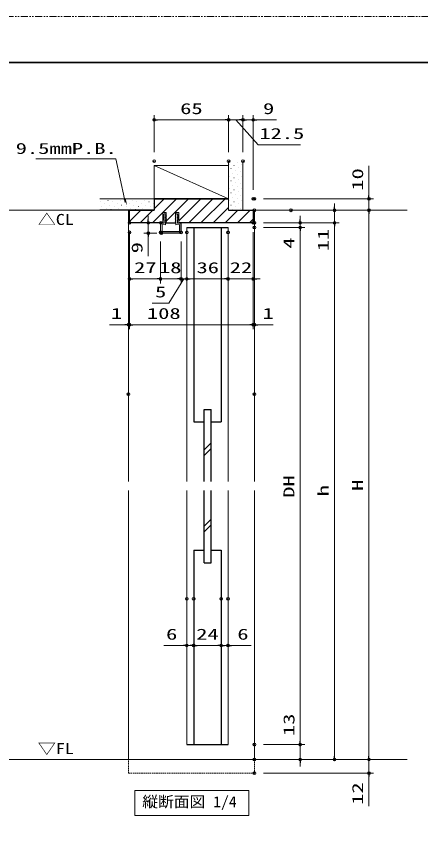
# Model space of a CAD drawing. Units: millimetres, scale not verified. Extents: x -1354 to 1306, y -607 to 607.
# Drawn here: x -798 to -445, y -132 to 594 of the extents above; entities that cross this region are included whole.
import ezdxf
from ezdxf.enums import TextEntityAlignment as Align

# ---------------------------------------------------------------- set-up
doc = ezdxf.new("R2010")
doc.units = ezdxf.units.MM
doc.header["$LTSCALE"] = 5
doc.header["$PDMODE"] = 32
doc.header["$PDSIZE"] = 2.5
doc.linetypes.add('USER1', pattern=[2.5, 1.25, -0.25, 0.25, -0.25, 0.25, -0.25])
doc.linetypes.add('USER2', pattern=[0.375, 0.25, -0.125])
for name, color, linetype, lineweight in [('0-1_線(黄)', 2, 'Continuous', 15), ('0-3_陰線', 4, 'USER1', 9), ('0-A_点線(黄)', 2, 'USER2', 15), ('0-D_線(白)', 7, 'Continuous', 30), ('1-0_線(水)', 4, 'Continuous', 9), ('1-1_寸法線', 3, 'Continuous', 13), ('1-2_ハッチング', 6, 'Continuous', 9), ('1-4_DEFPOINTS', 7, 'Continuous', 5), ('1-5_0', 3, 'Continuous', 25), ('1-6_図面枠', 7, 'Continuous', 35)]:
    doc.layers.add(name, color=color, linetype=linetype, lineweight=lineweight)
doc.styles.add('ＭＳ ゴシック', font='')
doc.styles.get('ＭＳ ゴシック').set_extended_font_data('MS Gothic')

# ---------------------------------------------------------------- blocks, each defined once
blk = doc.blocks.new('_DOT')
at = {"layer": '1-5_0'}
blk.add_line((-2.5, 0), (-5, 0), dxfattribs=at)
for points in [[(0, 0), (-2.5, 0), (-2.48, 0.313)], [(0, 0), (-2.48, -0.313), (-2.5, 0)], [(0, 0), (-2.48, 0.313), (-2.421, 0.622)], [(0, 0), (-2.421, -0.622), (-2.48, -0.313)], [(0, 0), (-2.421, 0.622), (-2.324, 0.92)], [(0, 0), (-2.324, -0.92), (-2.421, -0.622)], [(0, 0), (-2.324, 0.92), (-2.191, 1.204)], [(0, 0), (-2.191, -1.204), (-2.324, -0.92)], [(0, 0), (-2.191, 1.204), (-2.023, 1.469)], [(0, 0), (-2.023, -1.469), (-2.191, -1.204)], [(0, 0), (-2.023, 1.469), (-1.822, 1.711)], [(0, 0), (-1.822, -1.711), (-2.023, -1.469)], [(0, 0), (-1.822, 1.711), (-1.594, 1.926)], [(0, 0), (-1.594, -1.926), (-1.822, -1.711)], [(0, 0), (-1.594, 1.926), (-1.34, 2.111)], [(0, 0), (-1.34, -2.111), (-1.594, -1.926)], [(0, 0), (-1.34, 2.111), (-1.064, 2.262)], [(0, 0), (-1.064, -2.262), (-1.34, -2.111)], [(0, 0), (-1.064, 2.262), (-0.773, 2.378)], [(0, 0), (-0.773, -2.378), (-1.064, -2.262)], [(0, 0), (-0.773, 2.378), (-0.468, 2.456)], [(0, 0), (-0.468, -2.456), (-0.773, -2.378)], [(0, 0), (-0.468, 2.456), (-0.157, 2.495)], [(0, 0), (-0.157, -2.495), (-0.468, -2.456)], [(0, 0), (-0.157, 2.495), (0.157, 2.495)], [(0, 0), (0.157, -2.495), (-0.157, -2.495)], [(0, 0), (0.157, 2.495), (0.468, 2.456)], [(0, 0), (0.468, 2.456), (0.773, 2.378)], [(0, 0), (0.773, 2.378), (1.064, 2.262)], [(0, 0), (1.064, 2.262), (1.34, 2.111)], [(0, 0), (1.34, 2.111), (1.594, 1.926)], [(0, 0), (1.594, 1.926), (1.822, 1.711)], [(0, 0), (1.822, 1.711), (2.023, 1.469)], [(0, 0), (2.023, 1.469), (2.191, 1.204)], [(0, 0), (2.191, 1.204), (2.324, 0.92)], [(0, 0), (2.324, 0.92), (2.421, 0.622)], [(0, 0), (2.421, 0.622), (2.48, 0.313)], [(0, 0), (2.48, 0.313), (2.5, 0)], [(0, 0), (0.468, -2.456), (0.157, -2.495)], [(0, 0), (0.773, -2.378), (0.468, -2.456)], [(0, 0), (1.064, -2.262), (0.773, -2.378)], [(0, 0), (1.34, -2.111), (1.064, -2.262)], [(0, 0), (1.594, -1.926), (1.34, -2.111)], [(0, 0), (1.822, -1.711), (1.594, -1.926)], [(0, 0), (2.023, -1.469), (1.822, -1.711)], [(0, 0), (2.191, -1.204), (2.023, -1.469)], [(0, 0), (2.324, -0.92), (2.191, -1.204)], [(0, 0), (2.421, -0.622), (2.324, -0.92)], [(0, 0), (2.48, -0.313), (2.421, -0.622)], [(0, 0), (2.5, 0), (2.48, -0.313)]]:
    blk.add_solid(points, dxfattribs=at)

msp = doc.modelspace()

# ---------------------------------------------------------------- linework, layer by layer
at = {"layer": '0-1_線(黄)'}
for p, q in [((-612.751, 424.756), (-612.751, 467.643)), ((-600.251, 424.756), (-600.251, 467.643)), ((-612.751, 434.756), (-677.751, 463.756)), ((-677.751, 434.756), (-725.187, 434.756)), ((-932.03, 424.756), (-699.251, 424.756)), ((-591.251, 424.756), (-456.771, 424.756)), ((-1232.842, -55.244), (-456.771, -55.244))]:
    msp.add_line(p, q, dxfattribs=at)
msp.add_lwpolyline([(-677.751, 434.756), (-677.751, 463.756), (-612.751, 463.756)], dxfattribs=at)
msp.add_lwpolyline([(-694.539, -82.441), (-594.955, -82.441), (-594.955, -104.276), (-694.539, -104.276)], close=True, dxfattribs=at)
at = {"layer": '0-3_陰線'}
msp.add_line((387.036, 594), (-1292.964, 594), dxfattribs=at)
at = {"layer": '0-A_点線(黄)'}
msp.add_lwpolyline([(-590.251, -55.244), (-590.251, -67.244), (-700.251, -67.244), (-700.251, -55.244)], dxfattribs=at)
at = {"layer": '0-D_線(白)'}
for p, q in [((-677.751, 434.756), (-612.751, 434.756)), ((-612.751, 434.756), (-677.751, 434.756)), ((-677.751, 434.756), (-677.751, 424.756)), ((-699.251, 413.756), (-699.251, 424.756)), ((-699.251, 424.756), (-677.751, 424.756)), ((-612.751, 424.756), (-591.251, 424.756)), ((-670.25, 413.756), (-699.251, 413.756)), ((-667.25, 413.756), (-659.25, 413.756)), ((-649.251, 409.756), (-613.251, 409.756)), ((-643.251, 409.756), (-643.251, 239.756)), ((-619.251, 409.756), (-619.251, 239.756)), ((-633.951, 187.736), (-633.951, 250.756)), ((-633.951, 250.756), (-627.951, 250.756)), ((-627.951, 187.736), (-627.951, 250.756)), ((-643.251, 239.756), (-633.951, 239.756)), ((-627.951, 239.756), (-619.251, 239.756)), ((-633.951, 116.756), (-633.951, 179.736)), ((-627.951, 116.756), (-627.951, 179.736)), ((-643.251, 127.756), (-643.251, -42.244)), ((-643.251, 127.756), (-633.951, 127.756)), ((-627.951, 127.756), (-619.251, 127.756)), ((-619.251, 127.756), (-619.251, -42.244)), ((-633.951, 116.756), (-627.951, 116.756)), ((-649.251, -42.244), (-613.251, -42.244))]:
    msp.add_line(p, q, dxfattribs=at)
msp.add_lwpolyline([(-591.251, 424.756), (-591.251, 413.756), (-656.25, 413.756)], dxfattribs=at)
at = {"layer": '1-0_線(水)'}
for p, q in [((-677.751, 425.256), (-725.187, 425.256)), ((-700.251, 424.756), (-700.251, 187.736)), ((-659.25, 413.756), (-667.25, 413.756)), ((-649.251, 409.756), (-649.251, 187.736)), ((-613.251, 409.756), (-613.251, 187.736)), ((-627.951, 221.5), (-633.951, 215.5)), ((-627.951, 216.5), (-633.951, 210.5)), ((-700.251, 179.736), (-700.251, -55.244)), ((-649.251, 179.736), (-649.251, -42.244)), ((-613.251, 179.736), (-613.251, -42.244)), ((-590.251, 179.736), (-590.251, -55.244)), ((-627.951, 154.801), (-633.951, 148.801)), ((-627.951, 149.801), (-633.951, 143.801)), ((-649.251, -42.244), (-613.251, -42.244))]:
    msp.add_line(p, q, dxfattribs=at)
msp.add_lwpolyline([(-591.251, 424.756), (-590.251, 424.756), (-590.251, 187.736)], dxfattribs=at)
at = {"layer": '1-1_寸法線'}
for p, q in [((-677.751, 475.643), (-677.751, 507.756)), ((-615.751, 503.756), (-674.751, 503.756)), ((-615.751, 503.756), (-618.751, 503.756)), ((-612.751, 475.643), (-612.751, 507.756)), ((-612.751, 475.643), (-612.751, 507.756)), ((-600.251, 503.756), (-612.751, 503.756)), ((-600.251, 503.756), (-612.751, 503.756)), ((-603.251, 503.756), (-606.251, 503.756)), ((-600.251, 475.643), (-600.251, 507.756)), ((-600.251, 475.643), (-600.251, 507.756)), ((-600.251, 503.756), (-591.251, 503.756)), ((-597.251, 503.756), (-594.251, 503.756)), ((-591.251, 442.756), (-591.251, 507.756)), ((-588.251, 503.756), (-571.06, 503.756)), ((-490.251, 437.756), (-490.251, 463.518)), ((-582.251, 434.756), (-486.251, 434.756)), ((-520.251, 427.756), (-520.251, 430.756)), ((-490.251, 424.756), (-490.251, 434.756)), ((-668.701, 421.756), (-669.801, 420.267)), ((-668.101, 421.755), (-668.701, 421.756)), ((-668.101, 421.755), (-667.001, 420.267)), ((-658.401, 421.755), (-659.501, 420.267)), ((-658.401, 421.755), (-657.801, 421.756)), ((-657.801, 421.756), (-656.701, 420.267)), ((-582.251, 424.756), (-516.251, 424.756)), ((-582.251, 424.756), (-486.251, 424.756)), ((-550.299, 424.756), (-486.251, 424.756)), ((-520.251, 424.756), (-520.251, 413.756)), ((-490.251, -52.244), (-490.251, 421.756)), ((-490.251, 421.756), (-490.251, 418.756)), ((-682.872, 416.755), (-682.872, 419.755)), ((-669.801, 420.267), (-669.051, 420.267)), ((-669.051, 419.767), (-669.801, 418.967)), ((-669.801, 418.967), (-669.051, 418.967)), ((-669.051, 418.467), (-669.801, 417.667)), ((-669.801, 417.667), (-669.051, 417.667)), ((-669.051, 417.167), (-669.801, 416.367)), ((-669.801, 416.367), (-669.051, 416.367)), ((-669.051, 420.267), (-669.051, 419.767)), ((-669.051, 418.967), (-669.051, 418.467)), ((-669.051, 417.667), (-669.051, 417.167)), ((-669.051, 416.367), (-669.051, 413.45)), ((-667.751, 420.267), (-667.751, 419.767)), ((-667.001, 420.267), (-667.751, 420.267)), ((-667.751, 419.767), (-667.001, 418.967)), ((-667.751, 418.967), (-667.751, 418.467)), ((-667.001, 418.967), (-667.751, 418.967)), ((-667.751, 418.467), (-667.001, 417.667)), ((-667.751, 417.667), (-667.751, 417.167)), ((-667.001, 417.667), (-667.751, 417.667)), ((-667.751, 417.167), (-667.001, 416.367)), ((-667.751, 416.367), (-667.751, 415.58)), ((-667.001, 416.367), (-667.751, 416.367)), ((-667.096, 414.763), (-667.751, 415.58)), ((-667.751, 414.763), (-667.751, 412.04)), ((-667.743, 414.763), (-667.096, 414.763)), ((-667.25, 413.756), (-667.25, 414.006)), ((-659.501, 420.267), (-658.751, 420.267)), ((-658.751, 419.767), (-659.501, 418.967)), ((-659.501, 418.967), (-658.751, 418.967)), ((-658.751, 418.467), (-659.501, 417.667)), ((-659.501, 417.667), (-658.751, 417.667)), ((-658.751, 417.167), (-659.501, 416.367)), ((-659.501, 416.367), (-658.751, 416.367)), ((-659.405, 414.763), (-658.751, 415.58)), ((-658.758, 414.763), (-659.405, 414.763)), ((-659.25, 413.756), (-659.25, 414.006)), ((-658.751, 420.267), (-658.751, 419.767)), ((-658.751, 418.967), (-658.751, 418.467)), ((-658.751, 417.667), (-658.751, 417.167)), ((-658.751, 416.367), (-658.751, 415.58)), ((-658.751, 414.763), (-658.751, 412.04)), ((-657.451, 420.267), (-657.451, 419.767)), ((-656.701, 420.267), (-657.451, 420.267)), ((-657.451, 419.767), (-656.701, 418.967)), ((-657.451, 418.967), (-657.451, 418.467)), ((-656.701, 418.967), (-657.451, 418.967)), ((-657.451, 418.467), (-656.701, 417.667)), ((-657.451, 417.667), (-657.451, 417.167)), ((-656.701, 417.667), (-657.451, 417.667)), ((-657.451, 417.167), (-656.701, 416.367)), ((-657.451, 416.367), (-657.451, 413.45)), ((-656.701, 416.367), (-657.451, 416.367)), ((-550.251, 416.756), (-550.251, 419.756)), ((-675.939, 413.755), (-686.872, 413.755)), ((-682.872, 413.755), (-682.872, 404.755)), ((-672.251, 413.456), (-672.251, 405.455)), ((-672.101, 413.456), (-672.101, 405.455)), ((-669.051, 413.449), (-671.945, 413.606)), ((-670.448, 413.696), (-671.939, 413.755)), ((-667.751, 412.045), (-670.751, 412.207)), ((-670.751, 412.207), (-670.751, 406.255)), ((-658.751, 412.04), (-655.751, 412.207)), ((-657.451, 413.45), (-654.556, 413.606)), ((-656.053, 413.696), (-654.562, 413.755)), ((-654.401, 413.456), (-654.401, 405.455)), ((-654.251, 413.456), (-654.251, 405.455)), ((-582.251, 413.756), (-516.251, 413.756)), ((-582.251, 413.756), (-546.251, 413.756)), ((-582.251, 413.756), (-516.251, 413.756)), ((-582.251, 409.756), (-546.251, 409.756)), ((-582.251, 409.756), (-546.251, 409.756)), ((-550.251, 413.756), (-550.251, 409.756)), ((-550.251, 406.756), (-550.251, 388.613)), ((-550.251, 406.756), (-550.251, -39.244)), ((-520.251, 410.756), (-520.251, 387.851)), ((-520.251, 410.756), (-520.251, -52.244)), ((-699.251, 405.756), (-699.251, 320.755)), ((-699.251, 405.756), (-699.251, 320.755)), ((-675.551, 404.755), (-686.872, 404.755)), ((-682.872, 401.755), (-682.872, 384.565)), ((-654.951, 404.905), (-671.551, 404.905)), ((-654.951, 404.755), (-671.551, 404.755)), ((-591.251, 405.756), (-591.251, 360.755)), ((-591.251, 405.756), (-591.251, 320.755)), ((-591.251, 405.756), (-591.251, 320.755)), ((-699.251, 397.455), (-699.251, 360.755)), ((-672.251, 397.455), (-672.251, 360.755)), ((-672.251, 397.455), (-672.251, 360.755)), ((-654.251, 397.455), (-654.251, 360.755)), ((-654.251, 397.455), (-654.251, 360.755)), ((-649.251, 397.455), (-649.251, 360.755)), ((-649.251, 397.455), (-649.251, 360.755)), ((-613.251, 397.455), (-613.251, 360.755)), ((-613.251, 397.455), (-613.251, 360.755)), ((-675.251, 364.755), (-696.251, 364.755)), ((-675.251, 364.755), (-678.251, 364.755)), ((-654.251, 364.755), (-672.251, 364.755)), ((-657.251, 364.755), (-660.251, 364.755)), ((-649.251, 364.755), (-654.251, 364.755)), ((-649.251, 364.755), (-654.251, 364.755)), ((-651.251, 364.755), (-648.251, 364.755)), ((-646.251, 364.755), (-616.251, 364.755)), ((-646.251, 364.755), (-643.251, 364.755)), ((-616.251, 364.755), (-619.251, 364.755)), ((-613.251, 364.755), (-591.251, 364.755)), ((-588.251, 364.755), (-585.251, 364.755)), ((-700.251, 272.005), (-700.251, 328.755)), ((-590.251, 272.005), (-590.251, 328.755)), ((-703.251, 324.755), (-716.631, 324.755)), ((-699.251, 324.755), (-700.251, 324.755)), ((-696.251, 324.755), (-594.251, 324.755)), ((-696.251, 324.755), (-693.251, 324.755)), ((-594.251, 324.755), (-597.251, 324.755)), ((-591.251, 324.755), (-590.251, 324.755)), ((-587.251, 324.755), (-573.87, 324.755)), ((-649.251, 77.127), (-649.251, 40.427)), ((-643.251, 77.127), (-643.251, 40.427)), ((-643.251, 77.127), (-643.251, 40.427)), ((-619.251, 77.127), (-619.251, 40.427)), ((-619.251, 77.127), (-619.251, 40.427)), ((-613.251, 77.127), (-613.251, 40.427)), ((-652.251, 44.427), (-669.441, 44.427)), ((-646.251, 44.427), (-649.251, 44.427)), ((-643.251, 44.427), (-649.251, 44.427)), ((-643.251, 44.427), (-619.251, 44.427)), ((-640.251, 44.427), (-637.251, 44.427)), ((-622.251, 44.427), (-625.251, 44.427)), ((-619.251, 44.427), (-613.251, 44.427)), ((-616.251, 44.427), (-613.251, 44.427)), ((-610.251, 44.427), (-593.06, 44.427)), ((-550.251, -39.244), (-550.251, -13.101)), ((-582.251, -42.244), (-546.251, -42.244)), ((-582.251, -42.244), (-546.251, -42.244)), ((-550.251, -55.244), (-550.251, -42.244)), ((-490.251, -52.244), (-490.251, -49.244)), ((-582.251, -55.244), (-546.251, -55.244)), ((-582.251, -55.244), (-486.251, -55.244)), ((-582.251, -55.244), (-516.251, -55.244)), ((-582.251, -55.244), (-486.251, -55.244)), ((-490.251, -55.244), (-490.251, -67.244)), ((-550.251, -58.244), (-550.251, -61.244)), ((-582.251, -67.244), (-486.251, -67.244)), ((-490.251, -70.244), (-490.251, -96.006))]:
    msp.add_line(p, q, dxfattribs=at)
for points in [[(-606.501, 503.756), (-587.032, 481.999), (-549.985, 481.999)], [(-781.075, 469.719), (-711.208, 469.719), (-703.563, 434.791)], [(-667.25, 413.756), (-667.251, 422.756), (-670.251, 422.756), (-670.25, 413.756)], [(-656.25, 413.756), (-656.251, 422.756), (-659.251, 422.756), (-659.25, 413.756)], [(-655.751, 412.207), (-655.751, 406.255), (-670.751, 406.255)], [(-651.751, 364.755), (-664.876, 343.581), (-679.542, 343.581)]]:
    msp.add_lwpolyline(points, dxfattribs=at)
for centre, radius, start, end in [((-671.951, 413.456), 0.3, 87.72528, 180), ((-671.951, 413.456), 0.15, 87.72528, 180), ((-654.551, 413.456), 0.3, 0, 92.27472), ((-654.551, 413.456), 0.15, 0, 92.27472), ((-671.551, 405.455), 0.7, 180, 270), ((-671.551, 405.455), 0.55, 180, 270), ((-654.951, 405.455), 0.55, 270, 0), ((-654.951, 405.455), 0.7, 270, 0)]:
    msp.add_arc(centre, radius, start, end, dxfattribs=at)
msp.add_solid([(-701.38, 429.202), (-704.534, 434.412), (-702.593, 435.17)], dxfattribs=at)
at = {"layer": '1-2_ハッチング'}
for p, q in [((-612.023, 465.136), (-611.973, 465.136)), ((-605.394, 466.462), (-605.344, 466.462)), ((-601.417, 465.136), (-601.367, 465.136)), ((-610.697, 461.159), (-610.647, 461.159)), ((-608.046, 463.811), (-607.996, 463.811)), ((-606.72, 459.833), (-606.67, 459.833)), ((-604.068, 462.485), (-604.018, 462.485)), ((-602.742, 458.507), (-602.692, 458.507)), ((-612.023, 454.53), (-611.973, 454.53)), ((-610.697, 450.552), (-610.647, 450.552)), ((-609.372, 457.181), (-609.322, 457.181)), ((-608.046, 453.204), (-607.996, 453.204)), ((-605.394, 455.856), (-605.344, 455.856)), ((-604.068, 451.878), (-604.018, 451.878)), ((-601.417, 454.53), (-601.367, 454.53)), ((-612.023, 443.923), (-611.973, 443.923)), ((-609.372, 446.575), (-609.322, 446.575)), ((-606.72, 449.227), (-606.67, 449.227)), ((-605.394, 445.249), (-605.344, 445.249)), ((-602.742, 447.901), (-602.692, 447.901)), ((-601.417, 443.923), (-601.367, 443.923)), ((-610.697, 439.946), (-610.647, 439.946)), ((-609.372, 435.968), (-609.322, 435.968)), ((-608.046, 442.597), (-607.996, 442.597)), ((-606.72, 438.62), (-606.67, 438.62)), ((-604.068, 441.272), (-604.018, 441.272)), ((-602.742, 437.294), (-602.692, 437.294)), ((-724.718, 431.991), (-724.668, 431.991)), ((-722.067, 434.642), (-722.017, 434.642)), ((-720.741, 430.665), (-720.691, 430.665)), ((-718.089, 433.317), (-718.039, 433.317)), ((-716.763, 429.339), (-716.713, 429.339)), ((-714.112, 431.991), (-714.062, 431.991)), ((-711.46, 434.642), (-711.41, 434.642)), ((-710.134, 430.665), (-710.084, 430.665)), ((-707.483, 433.317), (-707.433, 433.317)), ((-706.157, 429.339), (-706.107, 429.339)), ((-703.505, 431.991), (-703.455, 431.991)), ((-700.853, 434.642), (-700.803, 434.642)), ((-699.528, 430.665), (-699.478, 430.665)), ((-696.876, 433.317), (-696.826, 433.317)), ((-695.55, 429.339), (-695.5, 429.339)), ((-692.899, 431.991), (-692.849, 431.991)), ((-690.247, 434.642), (-690.197, 434.642)), ((-688.921, 430.665), (-688.871, 430.665)), ((-686.269, 433.317), (-686.219, 433.317)), ((-684.944, 429.339), (-684.894, 429.339)), ((-682.292, 431.991), (-682.242, 431.991)), ((-679.64, 434.642), (-679.59, 434.642)), ((-679.314, 413.756), (-658.314, 434.756)), ((-678.314, 430.665), (-678.264, 430.665)), ((-677.751, 425.926), (-668.92, 434.756)), ((-667.251, 415.212), (-647.707, 434.756)), ((-656.251, 415.606), (-637.101, 434.756)), ((-647.494, 413.756), (-626.494, 434.756)), ((-636.887, 413.756), (-615.887, 434.756)), ((-612.023, 433.317), (-611.973, 433.317)), ((-610.697, 429.339), (-610.647, 429.339)), ((-608.046, 431.991), (-607.996, 431.991)), ((-605.394, 434.642), (-605.344, 434.642)), ((-604.068, 430.665), (-604.018, 430.665)), ((-601.417, 433.317), (-601.367, 433.317)), ((-723.392, 428.013), (-723.342, 428.013)), ((-719.415, 426.687), (-719.365, 426.687)), ((-715.438, 425.362), (-715.388, 425.362)), ((-712.786, 428.013), (-712.736, 428.013)), ((-708.808, 426.687), (-708.758, 426.687)), ((-704.831, 425.362), (-704.781, 425.362)), ((-702.179, 428.013), (-702.129, 428.013)), ((-699.251, 415.032), (-689.527, 424.756)), ((-698.202, 426.687), (-698.152, 426.687)), ((-694.224, 425.362), (-694.174, 425.362)), ((-691.573, 428.013), (-691.523, 428.013)), ((-689.92, 413.756), (-678.92, 424.756)), ((-687.595, 426.687), (-687.545, 426.687)), ((-683.618, 425.362), (-683.568, 425.362)), ((-680.966, 428.013), (-680.916, 428.013)), ((-626.281, 413.756), (-612.751, 427.286)), ((-615.674, 413.756), (-604.674, 424.756)), ((-609.372, 425.362), (-609.322, 425.362)), ((-606.72, 428.013), (-606.67, 428.013)), ((-605.068, 413.756), (-594.068, 424.756)), ((-602.742, 426.687), (-602.692, 426.687)), ((-594.461, 413.756), (-591.251, 416.966))]:
    msp.add_line(p, q, dxfattribs=at)
at = {"layer": '1-4_DEFPOINTS'}
for p in [(-677.751, 503.756), (-612.751, 503.756), (-600.251, 503.756), (-677.751, 467.643), (-612.751, 467.643), (-600.251, 467.643), (-591.251, 434.756), (-590.251, 434.756), (-490.251, 434.756), (-590.251, 424.756), (-558.299, 424.756), (-520.251, 424.756), (-490.251, 424.756), (-699.251, 413.756), (-699.251, 413.756), (-671.939, 413.755), (-591.251, 413.756), (-590.251, 413.756), (-699.251, 405.455), (-672.251, 405.455), (-672.251, 405.455), (-654.251, 405.455), (-649.251, 405.455), (-613.251, 405.455), (-590.251, 409.756), (-550.251, 409.756), (-682.872, 404.755), (-671.551, 404.755), (-699.251, 364.755), (-672.251, 364.755), (-654.251, 364.755), (-613.251, 364.755), (-591.251, 364.755), (-699.251, 324.755), (-591.251, 324.755), (-590.251, 324.755), (-700.251, 264.005), (-590.251, 264.005), (-649.251, 85.127), (-643.251, 85.127), (-619.251, 85.127), (-613.251, 85.127), (-643.251, 44.427), (-619.251, 44.427), (-613.251, 44.427), (-590.251, -42.244), (-550.251, -42.244), (-550.251, -42.244), (-590.251, -55.244), (-520.251, -55.244), (-590.251, -67.244), (-490.251, -67.244)]:
    msp.add_point(p, dxfattribs=at)
at = {"layer": '1-6_図面枠'}
msp.add_lwpolyline([(-1252.964, -554), (347.036, -554), (347.036, 554), (-1252.964, 554)], close=True, dxfattribs=at)

# ---------------------------------------------------------------- block references
at = {"layer": '1-1_寸法線', "xscale": 0.6, "yscale": 0.6}
for p, rotation in [((-677.751, 503.756), 180), ((-600.251, 503.756), 180), ((-591.251, 503.756), 180), ((-490.251, 434.756), 270), ((-520.251, 424.756), 270), ((-490.251, 424.756), 90), ((-490.251, 424.756), 90), ((-682.872, 413.755), 270), ((-550.251, 413.756), 270), ((-520.251, 413.756), 90), ((-520.251, 413.756), 90), ((-550.251, 409.756), 90), ((-550.251, 409.756), 90), ((-682.872, 404.755), 90), ((-699.251, 364.755), 180), ((-654.251, 364.755), 180), ((-649.251, 364.755), 180), ((-649.251, 364.755), 180), ((-591.251, 364.755), 180), ((-699.251, 324.755), 180), ((-699.251, 324.755), 180), ((-590.251, 324.755), 180), ((-643.251, 44.427), 180), ((-619.251, 44.427), 180), ((-613.251, 44.427), 180), ((-550.251, -42.244), 270), ((-550.251, -42.244), 270), ((-550.251, -55.244), 90), ((-520.251, -55.244), 270), ((-490.251, -55.244), 270), ((-490.251, -55.244), 270), ((-490.251, -67.244), 90)]:
    msp.add_blockref('_DOT', p, dxfattribs=dict(at, rotation=rotation))
for p in [(-612.751, 503.756), (-612.751, 503.756), (-600.251, 503.756), (-672.251, 364.755), (-672.251, 364.755), (-654.251, 364.755), (-613.251, 364.755), (-613.251, 364.755), (-700.251, 324.755), (-591.251, 324.755), (-591.251, 324.755), (-649.251, 44.427), (-643.251, 44.427), (-619.251, 44.427)]:
    msp.add_blockref('_DOT', p, dxfattribs=at)

# ---------------------------------------------------------------- texts
at = {"layer": '0-1_線(黄)', "style": 'ＭＳ ゴシック'}
for s, height, width, p in [('△CL', 9.621, 1.2, (-779.351, 409.024)), ('▽FL', 9.621, 1.2, (-779.351, -53.386)), ('縦断面図 1/4', 9.604, 1.05, (-688.117, -99.819))]:
    msp.add_text(s, height=height, dxfattribs=dict(at, width=width)).set_placement(p, align=Align.BOTTOM_LEFT)
at = {"layer": '1-1_寸法線', "style": 'ＭＳ ゴシック', "width": 1.5}
for s, p in [('65', (-655.012, 505.905)), ('9', (-582.679, 505.905)), ('12.5', (-585.89, 484.149)), ('9.5mmP.B.', (-798.608, 471.116)), ('27', (-695.274, 366.905)), ('18', (-673.489, 366.905)), ('36', (-640.774, 366.905)), ('22', (-611.774, 366.905)), ('5', (-676.971, 345.731)), ('1', (-715.489, 326.905)), ('108', (-684.028, 326.905)), ('1', (-583.108, 326.905)), ('6', (-667.346, 46.577)), ('24', (-641.012, 46.577)), ('6', (-605.155, 46.577))]:
    msp.add_text(s, height=9.604, dxfattribs=at).set_placement(p, align=Align.BOTTOM_LEFT)
for s, p in [('10', (-492.4, 441.899)), ('11', (-522.4, 388.994)), ('4', (-552.4, 391.184)), ('9', (-685.022, 387.136)), ('DH', (-552.4, 173.518)), ('h', (-522.4, 174.732)), ('H', (-492.4, 179.518)), ('13', (-552.4, -34.721)), ('12', (-492.4, -94.863))]:
    msp.add_text(s, height=9.604, rotation=90, dxfattribs=at).set_placement(p, align=Align.BOTTOM_LEFT)

doc.saveas('drawing.dxf')
